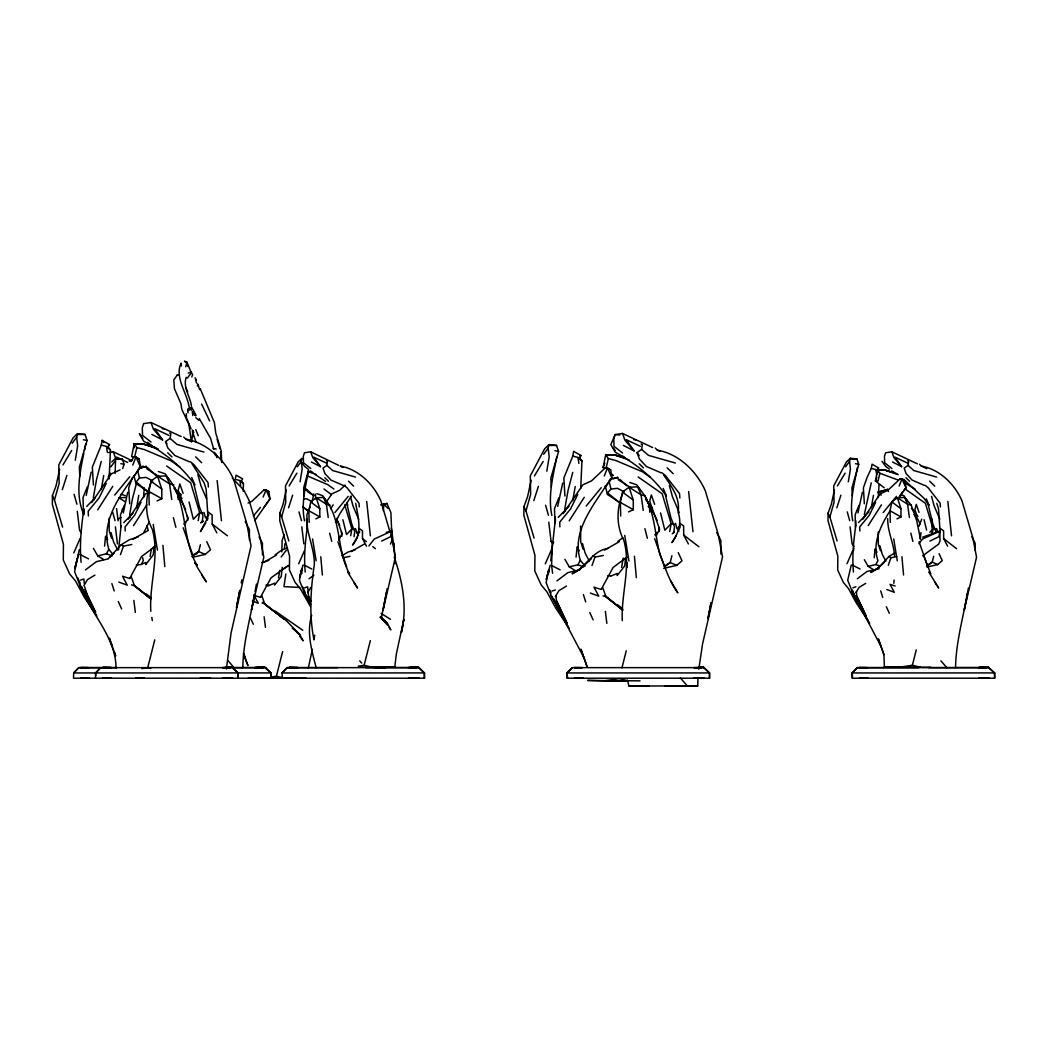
<?xml version="1.0" encoding="UTF-8"?>
<svg xmlns="http://www.w3.org/2000/svg" width="1047" height="1047" viewBox="0 0 1047 1047"><rect width="100%" height="100%" fill="white"/><g stroke="black" fill="none" stroke-linecap="round" stroke-linejoin="round"><path stroke-width="1.5" d="M932.21 532.74L932.223 519.103M59.653 469.305L56.054 485.795L52.415 495.676L52.35 504.274L63.435 544.322L63.278 559.988L69.665 573.939L75.58 581.085L84.205 597.091L96.848 616.055M286.224 489.813L283.043 504.392L279.824 513.122L279.771 520.739L289.574 556.153L289.43 570.013L295.084 582.354L300.306 588.676L310.54 606.737M531.156 480.272L527.557 496.762L523.919 506.643L523.853 515.242L534.938 555.276L534.781 570.955L541.168 584.907L547.084 592.052L555.708 608.058L569.254 628.37M834.485 489.813L831.305 504.392L828.072 513.122L828.02 520.739L837.836 556.153L837.692 570.013L843.345 582.354L848.567 588.676L856.197 602.823L868.356 621.054M192.831 409.22L195.815 414.952M226.414 668.994L231.034 633.121L251.031 545.814L246.66 523.147L233.821 479.853M281.8 551.9L282.127 540.553L284.103 534.402M627.402 680.131L628.959 685.981L697.721 685.981L697.956 678.456M108.129 446.899L109.516 444.569L102.122 440.355L101.297 445.093L108.129 446.899L110.459 449.974L109.097 479.016M243.179 491.239L243.441 483.675L241.373 480.953L235.326 479.356L236.059 475.168L242.603 478.885L241.373 480.953M579.632 457.866L581.006 455.537L573.625 451.322L572.801 456.06L579.632 457.866L581.962 460.942L580.705 488.491M879.009 484.8L878.276 497.521M179.168 374.656L177.375 374.826L173.776 380.022L174.443 388.633L180.922 403.697L181.812 409.364L188.84 424.1L191.418 441.612M225.72 667.593L230.576 667.646L222.396 667.646L231.23 666.939L232.774 667.646L237.931 672.972L238.049 678.207L238.049 672.92L231.23 666.939L225.079 667.567M187.766 411.105L187.871 409.22L191.68 407.61L187.675 410.607L187.989 412.819M143.609 497.521L144.237 487.823M184.665 524.887L188.107 518.357L180.372 496.775L180.608 493.844M383.32 510.674L383.856 504.235L386.945 503.411L390.897 512.546L392.049 540.265M355.679 503.345C358.153 517.113 362.799 533.041 352.564 545.068L357.655 536.679M874.769 551.939L875.03 548.981L874.219 557.763M940.075 531.523L938.531 508.777L936.829 503.345M207.908 516.21L206.128 489.158L204.126 482.785L192.177 463.991M550.761 560.773L555.198 520.883M663.68 474.958C671.323 486.24 680.458 497.822 678.09 512.389C682.16 523.251 678.22 533.538 671.952 542.582L675.852 536.221M893.824 583.271L894.112 580.077M148.923 492.077L135.979 483.531L136.136 481.921L139.473 478.047L146.056 477.38L152.744 480.953M620.426 503.031L607.482 494.485L607.64 492.888L610.977 489.014L617.56 488.334L624.248 491.92M104.582 546.141L105.551 536.208M576.086 557.109L577.054 547.175M308.289 668.182L312.372 649.284M374.643 667.24L394.784 667.24L396.342 654.022L403.815 619.484L401.472 632.218C407.519 606.985 402.414 581.203 394.261 557.187M193.224 430.644L192.648 436.206L192.569 430.592M284.444 548.366L284.98 543.55M920.248 538.996L920.967 532.583M81.116 562.318C79.415 544.937 81.286 527.269 83.695 509.915M154.092 546.992L153.176 554.989L145.716 564.569L145.821 562.461L140.403 564.686M282.284 567.304L281.224 576.557L274.615 585.024L274.72 583.166L267.731 586.032M305.214 572.068C303.709 556.69 305.358 541.063 307.491 525.725M552.62 573.285L551.586 565.485L552.345 542.843M625.596 557.959L624.679 565.956L617.207 575.536L617.324 573.429L610.558 576.203M853.462 572.068C851.97 556.69 853.606 541.063 855.739 525.725M121.072 525.725L118.586 549.649M354.082 536.705L354.724 531.575L351.713 523.971L347.041 504.693M202.241 521.825L203 515.831L199.44 506.918L193.931 484.381M673.745 532.792L674.504 526.798L670.944 517.885L665.434 495.349M187.675 410.607L187.871 409.22M191.627 441.899L193.158 430.841M115.157 473.375L115.589 458.272L111.754 461.949M285.844 573.939L283.959 586.634L299.73 587.446M698.794 669.216L702.537 644.088L722.535 556.782L718.163 534.101L705.325 490.807M314.676 635.215L313.969 639.887C308.97 614.628 310.671 589.448 314.388 564.124C314.336 548.17 306.876 534.441 306.535 518.592M853.449 551.01L853.894 548.144M343.272 485.415L330.944 480.063L324.91 473.532L323.026 468.153L326.86 465.378L327.489 461.347L326.468 460.798M924.422 485.415L912.094 480.063L906.061 473.532L904.176 468.153L908.011 465.378L908.652 461.347L907.618 460.798M189.481 461.806L174.914 455.55L167.795 447.907L165.57 441.625L170.098 438.379L170.844 433.654L169.627 433.026M186.222 377.26C182.688 387.599 190.371 396.499 191.496 406.445M660.971 472.773L646.418 466.517L639.298 458.874L637.073 452.592L641.602 449.346L642.348 444.622L641.13 443.98M185.738 366.803L186.916 362.17L191.418 373.098M150.101 556.441L151.422 548.693M278.502 577.839L279.771 570.406M621.591 567.409L623.187 558.103M101.245 489.656L103.705 475.574M136.607 507.808L138.78 495.349M572.748 500.623L575.209 486.541M871.313 468.389L872.046 464.201L878.577 467.93L877.36 469.985L871.313 468.389L867.099 477.419L863.395 487.85L864.351 503.725M871.274 507.808L873.447 495.349M864.325 514.561L871.261 482.837M350.666 535.684L351.897 528.892L344.712 504.824M932.066 534.323L933.06 528.892L925.417 503.319L905.105 488.988M198.21 520.634L199.663 512.677L190.646 482.759L166.656 466.007M669.7 531.601L671.166 523.644L662.149 493.726L638.16 476.974M254.473 594.303C250.298 618.685 243.113 642.766 242.812 667.646L234.057 667.62L228.167 660.84M386.356 592.746L381.448 617.756M968.396 588.048C964.078 614.55 955.99 640.633 955.545 667.646L928.597 667.633M239.776 590.364L236.491 607.509L239.763 590.6M254.421 594.722L251.516 609.943L263.818 557.2L260.127 537.831L249.251 500.819M255.01 591.673L256.463 584.069M387.168 588.636L383.097 609.943L395.4 557.2L391.709 537.831M710.978 602.889L707.994 618.476L710.965 603.098M967.454 593.204L964.248 609.943L976.55 557.2L972.859 537.831L961.984 500.819M241.242 582.904L241.844 579.829M893.34 472.55L885.526 470.195L877.608 469.959L875.423 481.005L884.192 487.771M75.305 460.196L77.687 445.773L76.653 437.24L77.491 433.654L73.159 437.816L58.789 464.907L59.156 483.426L54.47 500.021L62.598 527.125M83.812 453.377C79.677 473.453 75.135 495.27 83.943 514.758M84.427 450.289L85.658 444.124M157.665 449.045L143.544 444.007L134.199 443.732L131.621 456.662L134.644 456.845L136.856 447.606L134.199 443.732L143.544 444.007L155.035 447.435M300.07 481.751L302.177 468.991L301.261 461.439L302.007 458.272L298.159 461.949L285.465 485.913L285.779 502.285L281.643 516.969L288.828 540.946M308.59 470.679C305.331 487.117 301.065 504.104 304.52 520.883M546.809 471.163L549.191 456.741L548.157 448.208L548.994 444.622L544.662 448.783L530.292 475.862L530.659 494.38L525.974 510.988L534.088 538.093M556.847 456.623C553.104 475.888 547.79 495.755 551.848 515.412M629.168 460.013L615.047 454.974L605.703 454.699L608.359 458.573L606.148 467.813L603.111 467.616L605.703 454.699L615.047 454.974L625.098 457.971M848.332 481.751L850.439 468.991L849.523 461.439L850.256 458.272L846.421 461.949L833.726 485.913L834.04 502.285L829.891 516.969L837.077 540.946M857.48 467.525C854.143 485.01 849.117 503.031 852.782 520.883M79.258 549.806L74.612 571.61L79.651 584.579L95.787 614.262M301.889 573.481L301.798 568.914L299.455 580.3L303.918 591.764L310.449 604.59M548.824 572.866L548.759 569.712L546.102 582.577L551.154 595.547L568.089 626.551M309.166 522.361L308.878 510.74L310.75 501.762L316.246 497.757L323.615 497.456C342.526 518.317 335.93 550.159 349.646 573.874L347.892 571.701M890.316 522.361L890.029 510.74L891.9 501.762L897.397 497.757L904.765 497.456L911.204 505.112L916.74 520.778L920.405 538.786M149.198 505.047L148.87 491.449L151.082 480.953L157.574 476.267L166.264 475.901C188.578 500.23 180.83 537.608 197.006 565.301L194.807 563.011M620.701 516.014L620.374 502.416L622.585 491.907L629.077 487.221L637.767 486.868C655.082 504.798 654.061 532.112 660.016 554.949C665.473 567.762 669.321 581.582 677.828 592.838L670.63 580.679M86.22 495.401L91.181 472.132M123.31 512.886L127.708 492.299M312.085 501.801L313.773 493.883M557.724 506.368L562.684 483.086M857.977 512.886L862.375 492.299M897.305 474.448L885.526 470.195L877.608 469.959L879.86 473.27L877.988 481.162L875.423 481.005L876.823 477.131M933.688 556.297L932.249 562.108L926.647 566.492M196.614 553.889L198.708 551.547L200.409 544.741M671.912 555.708L670.211 562.514L664.544 566.911M141.738 668.575L147.719 667.698L154.76 639.835M270.519 677.108L276.395 676.244L282.625 651.6M358.244 666.141L364.12 665.277L370.35 640.633M621.957 667.829L626.263 650.802M883.93 654.637L878.459 639.154L883.93 654.637L884.388 666.847L899.164 667.24L912.369 665.277L916.269 649.873M77.256 558.745L74.769 568.416L78.669 554.282M301.798 568.914L299.586 577.46L303.054 564.974M548.759 569.712L546.272 579.384L550.172 565.249M101.245 461.426L96.56 479.447L93.392 497.299L93.746 500.361M136.607 482.837L132.459 498.778L129.658 514.561L130.024 517.689M572.748 472.393L568.063 490.415L564.896 508.266L565.249 511.316M622.507 493.896C616.552 508.554 616.212 526.183 623.829 540.265C631.249 567.081 620.989 593.78 622.298 620.688M851.303 564.974L847.704 580.3L852.873 593.152L861.053 608.189L852.179 591.764L869.664 623.41M62.323 489.656L66.903 475.417M288.579 507.808L292.637 495.205M533.826 500.623L538.407 486.371M836.841 507.808L840.898 495.205M77.491 433.654L85.056 434.453L87.071 440.486L79.35 467.198L79.768 476.123M122.669 468.572L124.07 464.318L122.29 458.979L115.589 458.272M308.603 469.985L303.643 487.941L304.023 495.833M548.994 444.622L556.559 445.42L558.575 451.453L550.84 478.165L551.272 487.091M850.256 458.272L856.956 458.979L858.736 464.318L851.905 487.941L852.271 495.833M191.182 410.359L192.426 408.212M120.484 554.635L123.467 546.128L131.778 544.519M591.987 565.589L594.971 557.096L603.281 555.486M888.288 565.275L890.918 557.75L896.808 556.611M132.432 477.419L128.729 487.85L129.684 503.725M603.111 467.616L604.773 463.088M311.692 615.283C306.313 632.323 311.81 650.868 316.155 667.633L337.71 667.633M918.991 526.261L921.713 519.181M132.747 465.09L135.992 457.016L139.172 458.9L140.494 467.145L133.519 476.856M263.15 497.037L266.03 489.891L268.843 491.567L270.008 498.856L263.831 507.455M604.25 476.058L607.496 467.983L610.676 469.867L611.998 478.099L605.022 487.823M899.124 486.083L902.004 478.937L904.817 480.599L905.995 487.889L899.818 496.487M87.359 486.842L83.001 497.587L83.524 513.868M124.318 505.321L120.47 514.823L120.745 527.034M310.174 506.669L306.876 514.823L307.281 528.578M558.862 497.809L554.504 508.554L554.897 523.238M858.985 505.321L855.137 514.823L855.412 527.034M191.758 376.933L192.648 374.8L191.051 372.065L188.224 373.098M390.413 544.074L391.774 540.854L391.513 531.156L386.251 532.321M73.787 552.895L80.122 538.42M298.722 563.731L304.337 550.931M545.278 563.849L551.625 549.387M846.984 563.731L852.585 550.931M118.848 582.093L127.263 585.168L122.486 576.243L129.684 578.468L141.594 556.507L155.427 546.181M252.353 601.07L258.308 603.242L254.081 595.35L260.441 597.327L270.977 577.892L287.689 565.917M590.351 593.06L598.766 596.136L593.989 587.197L601.187 589.435L613.097 567.474L626.931 557.148M101.297 445.093L92.332 467.093L93.419 485.036M572.801 456.06L563.836 478.06L564.922 496.003M106.218 483.452L99.046 497.979L88.184 511.224L88.393 515.909M141.005 502.311L134.657 515.176L125.051 526.877L125.234 531.025M577.722 494.42L570.55 508.947L559.687 522.191L559.896 526.877M875.672 502.311L869.324 515.176L859.718 526.877L859.901 531.025M143.897 532.334L149.08 522.257M335.485 522.257L339.935 513.606L351.386 496.16M338.705 540.252L342.107 533.748L336.65 518.37M656.168 535.855L659.61 529.324L649.716 501.186L651.352 494.943L654.624 504.327M93.419 548.366L97.737 555.865L106.428 553.798L108.796 549.322C99.74 518.566 123.939 490.52 140.494 467.145L135.992 457.016L133.82 456.95L131.045 461.557M141.188 564.542L143.282 560.577L142.628 557.724M564.922 559.334L569.241 566.833L577.931 564.765L580.3 560.289C571.165 531.47 593.57 505.557 607.927 482.746M864.351 559.726L868.172 566.362L875.855 564.542L877.949 560.577C871.902 543.275 880.828 525.411 889.95 510.923M338.534 538.655L339.843 536.378M183.879 524.102L185.424 521.445M655.383 535.069L656.927 532.4L654.951 534.755M83.865 585.666L87.438 579.658L94.937 575.104M307.648 592.72L310.802 587.406M555.368 596.62L558.941 590.626L566.44 586.071M855.909 592.72L859.05 587.406L865.699 583.375M62.938 464.947L71.68 450.485M108.142 477L110.459 473.152M289.129 485.952L296.864 473.152M534.441 475.914L543.184 461.452M837.391 485.952L845.125 473.152M205.906 522.702L200.448 531.614L207.79 517.558L207.463 520.163L206.861 518.972M97.724 509.837L112.775 486.318M133.493 525.646L146.802 504.85M330.708 508.75L333.208 504.85M569.228 520.804L584.278 497.286M868.159 525.646L881.469 504.85M254.853 520.542L270.008 498.856L266.03 489.891L264.106 489.839L251.934 501.264L248.074 503.044M898.771 497.508L902.292 492.142M187.308 378.098L191.47 372.64M91.665 502.612L111.322 473.898L120.065 469.867M128.127 519.273L145.52 493.87L149.381 492.09M563.168 513.58L582.826 484.866L591.568 480.835L605.323 467.917L607.496 467.983L611.998 478.099L608.817 481.384M862.793 519.273L880.187 493.87L887.921 490.297L900.08 478.872L902.004 478.937L905.995 487.889L904.111 489.826M325.931 502.599L331.925 493.87L339.66 490.297L345.196 485.114M359.775 531.797L357.995 534.271L358.506 535.279M680.105 527.531L678.351 529.939L678.966 531.13M72.164 443.274L76.653 437.24M110.89 466.779L114.856 461.439M297.296 466.779L301.261 461.439M543.668 454.241L548.157 448.208M845.557 466.779L849.523 461.439M281.159 556.939L286.498 550.041M368.884 545.971L374.224 539.074L391.513 531.156L390.662 536.666L381.658 541.09M918.926 543.668L922.486 539.074L939.774 531.156L940.036 540.854L938.675 544.074L922.616 555.878M114.699 495.074L129.736 476.725M253.335 516.066L260.494 507.337M334.909 512.585L348.219 496.37M586.202 506.028L601.24 487.693M883.171 512.585L896.468 496.37M109.922 557.017L121.243 544.689L129.475 539.689L138.178 536.993M608.228 548.406C592.118 550.513 585.98 567.618 572.12 573.769L579.868 569.398L591.503 558.588M895.028 552.79L888.955 556.481L878.943 567.382L870.711 572.5L877.556 568.639L884.362 562.318M297.688 678.234L289.299 678.207L293.644 678.207M582.786 678.234L574.397 678.207L582.813 678.207M929.854 532.282L933.06 528.892L936.136 529.389M86.757 506.395L95.382 497.495M123.795 522.61L133.231 512.873M558.26 517.362L569.045 506.238M709.552 678.207L709.434 672.972L704.278 667.646L572.251 667.646L567.108 672.946L566.964 678.207L709.552 678.207L709.552 672.92L702.733 666.939L698.127 667.41M858.461 522.61L868.945 511.787M994.65 678.207L994.532 672.972L987.831 666.939L978.435 667.633L987.831 666.939L994.65 672.92L994.65 678.207L852.611 678.207L852.206 672.946L857.349 667.646L918.86 667.633M567.579 678.207L567.094 672.959L572.251 667.646M852.062 678.207L852.193 672.959L857.349 667.646L989.363 667.646M202.817 520.765L200.71 522.833L203.197 521.432M672.213 533.8L674.32 531.732M129.684 578.468L131.333 576.871L134.448 585.823L149.97 598.151L133.558 584.553M260.441 597.327L261.907 595.9L264.655 603.831L283.802 618.869L264.655 603.831L262.09 602.993M601.187 589.435L602.836 587.825L605.951 596.79L622.703 610.061M359.121 531.287L356.909 533.407L355.561 528.643M208.85 514.875L205.578 517.964L203.982 512.389M680.354 525.83L677.082 528.931L675.485 523.356M108.365 558.431L114.175 553.025M927.053 567.029L937.746 564.569L942.235 560.629L939.054 553.654M193.656 557.056L205.212 554.426L210.499 549.819L206.756 541.652M663.719 568.351L676.715 565.393L682.003 560.786L678.247 552.62M191.902 556.834L198.708 551.547L205.212 554.426M85.474 569.908L96.376 561.663L108.456 558.81M309.061 578.782L313.878 575.13M556.965 580.876L567.88 572.63L579.959 569.764M857.31 578.782L866.968 571.492L879.074 568.743M275.165 554.805L281.839 550.055L286.642 548.157M617.835 541.364L622.86 537.778M151.92 548.68L155.794 546.233M280.112 570.981L289.247 565.197M623.423 559.648L626.001 558.012M927.42 565.171L932.249 562.108L937.746 564.569M193.014 555.119L198.708 551.547M664.518 566.087L670.211 562.514L676.715 565.393M341.911 555.735L347.984 552.057L355.103 549.858M133.061 539.14L147.993 530.607M263.438 562.54L276.644 554.989M351.151 551.573L364.356 544.021M604.564 550.107L619.497 541.574M929.919 541.09L938.923 536.666L939.774 531.156L922.629 537.19M118.403 518.854L121.099 517.571M315.775 518.854L319.832 516.943L319.806 508.737L316.246 497.757L326.415 504.248L330.054 505.112M896.939 518.854L900.983 516.943L900.97 508.737L897.397 497.757L907.579 504.248L911.204 505.112M157.024 500.937L161.801 498.699L161.775 489.106L157.574 476.267L169.588 483.858L173.867 484.866M628.527 511.904L633.304 509.667L633.278 500.073L629.077 487.221L641.091 494.812L645.371 495.833M877.517 492.404L887.738 489.342L888.51 491.553M270.951 672.92L73.67 672.959L73.539 678.207L270.951 678.207L270.951 672.92L264.132 666.939L254.722 667.633L264.132 666.939L265.676 667.646L270.833 672.972L270.951 678.207M424.467 672.92L417.635 666.939L408.238 667.633L417.635 666.939L419.18 667.646L424.336 672.972L424.467 678.207L424.467 672.92L281.996 672.959L282.481 678.207M709.552 672.92L567.094 672.959M994.65 672.92L852.193 672.959M108.456 444.975L109.516 444.569M579.959 455.942L581.006 455.537M877.648 468.284L878.577 467.93M80.488 580.13L83.878 578.991L84.323 583.598M304.651 587.825L307.648 586.817L308.577 596.332L310.684 601.384M551.991 591.084L555.381 589.958M852.912 587.825L855.909 586.817M303.709 490.258L306.588 489.342L312.451 494.603M877.674 492.548L887.738 489.342M140.128 468.31L146.161 466.412L147.064 469.004L159.746 476.974M613.136 478.806L617.665 477.38L618.568 479.971L629.98 487.143M261.685 562.579L268.817 560.381M381.187 504.89L386.945 503.411M380.964 504.942L383.856 504.235L388.057 508.502M303.525 490.088L306.588 489.342L307.36 491.553L314.061 495.807M138.636 468.245L146.161 466.412M610.139 479.199L617.665 477.38M342.67 557.75L350.012 556.337M108.639 452.54L113.338 451.807L131.791 460.536M338.587 465.352L310.71 451.807L304.455 452.775L303.316 456.283L303.486 462.761L310.737 468.519M917.355 463.821L891.861 451.807L885.605 452.775L884.479 456.283L884.636 462.761L891.887 468.519M181.131 436.56L151.03 422.504L143.648 423.629L142.313 427.739L142.497 435.316L151.056 442.043M652.634 447.527L622.533 433.471L615.152 434.597L610.859 444.582L615.152 452.147C634.77 463.14 653.276 476.961 666.114 495.689M627.847 680.864L587.576 680.432L604.276 680.877L619.222 678.652L628.174 680.772L640.005 680.864M303.709 499L306.496 498.712L312.032 501.696M301.052 677.998L249.775 677.933M395.033 666.808L359.029 667.201M302.714 678.194L305.776 677.919M126.242 497.456L118.874 497.757L125.234 501.814M859.482 678.207L868.199 678.207M207.136 678.247L208.785 678.194L200.343 678.207L208.144 678.207M229.057 678.247L230.706 678.194L222.265 678.207L224.15 678.207M261.959 678.247L263.608 678.194L255.167 678.207L262.98 678.207M700.561 678.247L702.21 678.194L698.441 677.972M985.659 678.247L987.308 678.194L978.683 678.207L980.751 678.207M255.272 667.646L263.478 667.646L241.831 667.58M408.788 667.646L416.994 667.646L412.95 667.646M628.959 685.981L649.022 685.968M89.074 667.646L80.75 667.606L87.961 667.646M582.512 667.646L574.175 667.606L581.386 667.646M867.597 667.646L859.273 667.606L866.484 667.646M77.7 434.492L85.056 434.453M549.204 445.459L556.559 445.42M115.785 459.018L122.29 458.979M850.452 459.018L856.956 458.979M374.813 667.593L385.361 667.646L376.593 667.62M574.384 678.207L583.114 678.207M899.164 667.24L930.757 667.227M604.276 680.877L628.174 680.772M698.729 667.646L702.733 666.939L704.278 667.646M116.898 667.633L78.813 667.646L73.67 672.959L78.813 667.646L265.663 667.646M316.22 667.633L287.153 667.646L281.996 672.959L287.153 667.646L419.18 667.646M374.355 667.593L411.497 667.567M955.846 667.593L981.68 667.567M95.46 678.207L95.591 672.959L100.748 667.646L95.591 672.959L95.814 675.577M285.36 678.194L248.414 677.815M281.879 678.207L424.467 678.207M664.989 685.968L697.721 685.981M374.394 667.646L365.639 667.62M408.487 678.207L416.484 678.207M254.984 678.207L257.052 678.207M200.147 678.207L202.228 678.207M223.744 678.207L230.078 678.207M136.332 564.765L139.277 564.804M607.823 575.732L610.781 575.771M265.951 585.194L268.935 585.247M898.378 667.07L884.388 666.847M983.696 677.959L989.363 678.207M698.598 677.959L704.278 678.207M413.5 677.959L419.18 678.207M259.983 677.959L265.663 678.207M227.094 677.959L232.774 678.207M205.16 677.959L210.84 678.207M633.71 439.648L636 439.832M162.206 428.681L164.497 428.877M619.785 434.989L615.152 434.597L613.817 438.693L614 446.284L622.559 453.011M213.195 448.482L216.206 448.954M674.281 524.154L671.166 523.644L664.858 530.253L660.539 512.912M202.778 513.187L199.663 512.677L193.355 519.299L189.036 501.945M354.972 529.389L351.897 528.892L346.557 534.546L342.893 519.718M855.517 463.664L858.736 464.318M184.442 361.019L186.916 362.17M554.936 450.707L558.575 451.453M83.446 439.74L87.071 440.486M120.85 463.664L124.07 464.318M912.369 665.277L920.3 667.148M364.12 665.277L372.038 667.148M276.395 676.244L282.729 677.736M147.719 667.698L150.703 668.392M655.226 448.037L657.359 450.145C678.665 453.888 696.19 470.823 704.971 490.009M608.359 458.573L615.95 460.588L642.505 471.791L650.279 477.249M183.722 437.07L185.856 439.177C207.162 442.92 224.699 459.855 233.468 479.042M136.856 447.606L144.447 449.621L171.001 460.837L180.071 467.184M879.86 473.27L898.287 480.102M919.541 464.266L921.36 466.072C939.473 469.292 954.288 483.806 961.683 500.139M675.394 463.023L648.446 455.366L641.602 449.346M613.922 454.856L623.292 457.513M203.89 452.055L176.943 444.412L170.098 438.379M142.418 443.889L154.917 447.422M936.633 477.066L913.809 470.535L908.011 465.378M884.558 470.09L892.005 472.223M355.483 477.066L332.658 470.535L326.86 465.378M307.87 471.372L310.854 472.223M309.061 471.608L312.189 472.55M895.146 585.967L890.055 584.383L894.282 592.275L886.848 589.566M316.155 474.448L308.643 471.844M603.059 595.848L605.951 596.79L622.507 609.799M131.556 584.88L134.448 585.823L151.004 598.832M548.772 522.178L551.075 541.391L553.798 542.281M177.375 374.826L178.448 375.179M629.823 482.458L636.785 484.826L640.214 490.022M158.319 471.49L165.282 473.859L168.711 479.055M900.983 494.694L903.927 495.702L906.833 500.152M316.888 493.687L322.777 495.702L325.682 500.152M120.981 494.197L125.404 495.702M900.08 478.872L904.817 480.599M605.323 467.917L610.676 469.867M264.106 489.839L268.843 491.567M133.82 456.95L139.172 458.9M875.855 564.542L880.318 566.205M577.931 564.765L583.702 566.924M106.428 553.798L112.199 555.957M184.874 361.752L186.471 362.38L187.871 366.45M904.281 482.654L915.052 489.001M306.627 475.626L327.619 484.578L333.888 489.001M155.192 447.671L158.084 449.019M898.208 474.644L891.73 470.928M640.319 446.323L626.211 439.675L634.089 450.891L623.345 445.368M168.816 435.356L154.707 428.707L162.586 439.923L151.841 434.413M907.527 463.075L894.976 457.12L901.65 466.7L892.541 461.989M326.376 463.075L313.825 457.12L320.5 466.7L311.391 461.989M127.603 462.421L116.453 457.12L118.128 459.515M657.359 450.145L660.16 451.506M185.856 439.177L190.07 441.206M921.36 466.072L926.791 468.703M342.919 467.394L340.196 466.072C358.323 469.292 373.125 483.806 380.532 500.139M142.824 466.072L145.546 467.394M852.559 565.171L860.097 569.031M551.586 565.485L560.119 569.843M304.297 565.171L311.836 569.031M80.082 554.517L88.615 558.889M194.938 414.625L194.192 414.246L195.789 415.868L192.897 411.419M129.095 460.798L130.116 461.347M620.374 502.416L633.304 509.667M148.87 491.449L161.801 498.699M190.659 408.356L192.111 409.181M890.029 510.74L900.983 516.943M308.878 510.74L319.832 516.943M139.997 465.693L142.601 467.184M874.585 550.814L876.954 552.253L875.737 549.479M868.172 566.362L873.355 569.62M569.241 566.833L575.117 570.51M97.737 555.865L103.614 559.543M381.069 613.359L390.492 619.327M302.779 630.294L274.772 610.781M175.778 491.553L181.144 494.956M888.955 556.481L890.918 557.75M592.746 555.643L594.971 557.096M314.663 474.16L325.552 481.411M121.243 544.689L123.467 546.128M303.146 507.415L308.328 510.871M903.64 479.277L924.004 498.293L928.768 504.994M379.956 617.246L387.416 623.41L390.819 629.875L389.091 627.428M292.244 628.213L299.704 634.377L303.093 640.843L299.638 635.948M679.778 523.147L683.626 525.934L683.704 535.043L688.35 543.903M208.274 512.179L212.122 514.967L212.201 524.076L216.847 532.936M940.337 528.46L943.609 530.842L943.674 538.629L947.614 546.194M359.186 528.46L362.458 530.842L362.524 538.629L366.463 546.194M622.729 456.099L625.242 457.958M617.39 604.656L622.507 608.477M147.483 442.331L152.482 446.061M145.886 593.688L151.017 597.51M889.309 469.095L885.67 466.36L881.967 461.308M308.158 469.095L304.52 466.36L300.816 461.308M310.579 470.928L313.001 472.747M323.942 488.988L331.428 494.629M622.743 609.982L605.061 595.521M878.263 471.831L875.946 470.077L876.705 474.893M581.962 460.942L578.036 457.971L578.899 463.415M243.441 483.675L239.972 481.044L240.731 485.86M110.459 449.974L106.532 447.004L107.396 452.448M633.278 500.073L622.913 492.417M161.775 489.106L151.409 481.45C145.297 496.566 144.355 514.705 152.325 529.298C159.864 556.624 149.158 583.807 150.82 611.252M610.885 473.558L613.477 475.534M900.97 508.737L892.188 502.194M319.806 508.737L311.024 502.194M683.704 535.043L698.886 546.77M212.201 524.076L227.382 535.802M943.674 538.629L956.526 548.654M362.524 538.629L366.371 541.626M372.811 546.639L375.376 548.654M661.992 472.812L665.539 475.691L679.542 493.595L679.869 497.966M190.489 461.845L194.035 464.724L208.039 482.628L208.366 486.999M925.286 485.442L928.283 487.902L940.141 503.201L940.428 506.931M344.123 485.442L347.133 487.902L358.99 503.201L359.278 506.931M607.64 492.888L620.007 503.241M136.136 481.921L149.734 493.307M302.662 506.46L308.368 511.276M195.854 417.727L198.838 420.279M296.288 631.406L299.704 634.377L286.027 620.426L267.561 606.462L263.137 601.96M619.968 479.434L626.787 485.782M147.313 467.446L156.383 475.94M176.171 490.402L179.691 493.543M639.207 463.782L643.486 467.904M167.703 452.814L171.983 456.937M667.135 467.813L673.156 473.65M195.645 456.845L201.652 462.682M905.982 477.72L909.607 481.254M324.832 477.72L328.457 481.254M929.644 481.162L934.735 486.148M348.494 481.162L353.585 486.148M380.585 616.434L387.416 623.41L381.723 618.45L387.351 624.994M232.277 478.06L244.016 490.349L248.95 500.139M648.145 506.303L652.503 510.988L657.163 520.307M177.741 496.514L181.013 500.034L185.659 509.339M914.018 514.574L917.251 518.069L920.143 523.919M680.432 678.024L687.382 685.968M940.9 660.84L946.789 667.62M359.749 660.84L361.712 663.104M215.159 453.783L217.082 455.995M634.089 450.891L624.928 440.211L622.533 433.471M162.586 439.923L153.425 429.257L151.03 422.504M901.65 466.7L893.889 457.578L891.861 451.807M320.5 466.7L312.739 457.578L310.71 451.807M580.3 560.289L585.103 566.152M195.226 563.142L197.006 565.301M108.796 549.322L112.644 554.007M929.042 571.701L930.796 573.874L923.611 555.643M645.476 499.262L652.477 508.122M173.985 488.295L181.982 498.424M911.453 508.24L917.918 516.498M854.025 546.351L852.101 543.864L850.072 526.863M551.075 541.391L552.881 543.733M81.378 532.779L79.572 530.423L77.282 511.211M613.477 448.129L615.23 450.485M142.85 438.34L139.356 433.615L143.648 441.18C163.267 452.173 181.772 465.994 194.611 484.722M102.122 440.355L103.745 442.632M296.183 631.053L297.911 633.5M196.339 565.707L206.324 581.883L201.678 574.986M929.055 572.5L938.688 588.034L934.762 582.145M347.905 572.5L357.537 588.034L353.611 582.145M637.073 452.592L639.18 455.667M165.57 441.625L166.97 443.679M865.215 615.44L860.163 607.443L852.337 590.024M567.081 624.182L560.184 613.28L553.68 598.792M94.714 611.854L88.681 602.313L81.535 586.385M199.257 418.564L210.565 438.274L213.758 449.346M192.399 430.055L193.826 432.568M860.124 606.017L852.179 591.764L881.051 646.47M861.707 608.87L866.471 617.429M562.776 616.382L551.154 595.547L583.807 657.398L587.053 666.625L580.876 649.127L583.807 657.398M310.278 603.164L303.918 591.764L310.54 604.433M93.589 609.59L79.651 584.579C89.924 612.875 115.903 636.746 116.021 667.934M638.434 488.072L639.756 490.48M168.253 479.513L166.264 475.901L169.588 483.858L171.721 499.445M906.781 501.16L904.765 497.456L907.579 504.248L909.385 517.571M325.63 501.16L323.615 497.456L326.415 504.248L328.235 517.571M243.585 654.715L247.943 665.604L243.467 652.935M885.867 561.192L882.176 554.085L879.938 545.814M716.711 532.452L720.873 540.461L720.912 554.085M589.317 561.113L585.077 552.947L582.538 543.602M245.207 521.485L249.369 529.494L249.408 540.095M117.814 550.146L113.586 541.98L111.034 532.635M971.852 536.849L975.163 543.262L975.176 550.539M195.122 377.836L196.299 380.113M259.106 536.849L262.417 543.262L262.457 554.897M336.82 519.534L339.712 525.385M201.548 404.037L209.622 420.92M828.072 513.122L829.891 516.969M856.839 596.332L866.301 616.33L856.839 596.332L856.367 591.581M523.919 506.643L525.974 510.988M556.428 600.716L567.134 623.318L556.428 600.716L555.983 596.109M279.824 513.122L281.643 516.969M308.577 596.332L310.606 600.612M52.415 495.676L54.47 500.021M84.925 589.749L95.63 612.351L87.307 595.468L84.624 586.673M886.338 606.776L889.309 613.267M589.788 612.521L593.139 619.863M250.364 617.743L253.335 624.234M118.285 601.554L121.635 608.896M549.78 590.102L551.075 593.008M302.779 587.118L305.384 592.929M306.692 595.835L310.593 604.538M77.635 577.695L80.226 583.493M577.368 546.756L579.174 550.879M106.467 537.163L107.671 539.912M214.151 452.252L215.499 455.34M645.659 497.129L649.493 505.976L649.755 512.114M174.797 487.64L177.99 495.009L178.186 499.615M679.281 512.65L672.475 496.802L669.386 485.586M206.547 498.804L200.972 485.834L197.883 474.631M939.826 519.247L934.16 505.937L931.542 496.357M663.235 488.491L666.389 495.925M358.676 519.247L353.009 505.937L350.392 496.357M191.732 477.524L194.886 484.957M926.333 498.83L929.016 505.191M346.779 502.652L347.853 505.191M637.767 486.868L641.091 494.812L643.224 510.413M200.173 388.555L214.386 422.556L215.734 432.961L221.244 450.917L221.676 462.525M191.064 428.89L186.484 417.779L186.274 413.709M186.065 388.018L187.675 392.036M195.763 429.532L198.249 435.761M935.887 531.575L932.864 523.971L928.192 504.693M217.095 439.282L220.027 448.849M197.569 383.804L199.715 389.68M244.03 654.506L245.077 657.437M112.304 646.431L109.372 638.173L115.55 655.671M654.676 538.721L665.002 568.011M183.173 527.753L193.512 557.056M113.338 451.807L115.366 457.578M919.083 541.77L927.838 566.807M337.932 541.77L346.688 566.807M183.12 493.359L179.848 483.976L178.212 490.218L180.372 496.775M919.044 512.376L916.269 504.353L914.882 509.693L916.714 515.294M192.504 431.626L195.881 441.769M880.422 550.63L878.302 544.27L878.211 531.968M583.087 549.034L580.705 541.849L580.575 526.052M111.584 538.079L109.202 530.881L109.097 518.239M189.494 409.861C188.552 394.431 174.011 378.255 181.079 363.204L181.484 366.018M880.697 590.927L882.726 597.392M583.401 594.604L585.692 601.907M111.898 583.637L114.188 590.94M215.473 453.246L216.834 457.591M380.833 500.819L389.89 531.667M936.712 528.643L937.732 532.216M847.245 511.904L849.732 520.686M545.579 505.256L548.406 515.189M298.984 511.904L301.471 520.686M112.579 511.904L115.065 520.686M74.075 494.289L76.902 504.222M605.218 485.939L607.482 494.485M134.095 476.398L135.979 483.531M114.882 652.857L115.654 655.815M644.9 528.656L647.36 538.25M173.396 517.689L175.857 527.295M910.811 533.172L912.892 541.378M329.661 533.172L331.729 541.378M924.056 519.718L926.608 530.096M609.027 481.149L610.977 489.014M137.523 470.182L139.473 478.047M146.986 525.646L148.085 530.096M880.095 491.213L881.077 495.244M195.475 378.765L196.47 383.032M624.732 535.436L628.946 561.022M153.228 524.482L157.443 550.055M893.719 538.969L897.292 560.826M312.569 538.969L316.142 560.826M151.815 617.481L152.312 620.596M192.282 411.72L192.831 415.554M605.362 611.396L606.854 623.371M264.132 616.748L265.454 627.336M133.859 600.441L135.351 612.403M894.557 556.036C893.837 543.092 887.503 531.797 887.686 518.592M188.84 424.1L188.944 424.925M116.583 508.554L118.115 520.883M658.746 526.811L659.283 531.313M341.387 531.588L341.937 536.208M301.811 526.863L303.839 543.864M187.243 515.844L187.793 520.346M115.406 526.863L117.434 543.864M391.395 528.395L394.379 550.081L395.059 563.731M688.638 491.54L692.983 531.745M217.135 480.586L221.48 520.791M947.849 501.448L951.527 535.815M366.699 501.448L370.376 535.815M220.472 452.003L221.166 459.005M634.43 556.284L636.327 577.604M162.926 545.317L164.824 566.636M901.938 556.782L903.548 574.999M320.775 556.782L322.384 574.999M315.513 494.197L315.801 498.961M855.752 520.542L855.923 525.254M555.263 516.629L555.433 521.419M83.878 508.855L84.048 513.645M877.608 469.959L877.713 473.022M134.199 443.732L134.343 447.763M627.205 562.854L627.232 567.474M393.999 543.262L394.025 550.539M122.434 508.737L122.447 511.473M197.674 384.668L197.386 385.741L198.55 385.82L197.674 384.668M89.375 678.207L80.946 678.207L89.375 678.207M111.309 678.207L102.881 678.207L111.309 678.207M144.198 678.207L135.783 678.207L144.198 678.207M412.086 677.893L408.67 678.207L417.112 678.194L412.086 677.893M697.21 667.593L693.886 667.646L702.079 667.646L697.21 667.593M982.308 667.593L978.984 667.646L987.177 667.646L982.308 667.593M111.008 667.646L102.724 667.541L111.008 667.646M297.413 667.646L289.129 667.541L297.413 667.646M292.375 678.194L289.286 678.207L298.015 678.207L292.375 678.194M109.883 667.646L102.671 667.606L111.558 667.646L109.883 667.646M296.301 667.646L289.077 667.606L297.976 667.646L296.301 667.646M701.582 678.207L693.585 678.207L701.726 678.247"/></g></svg>
